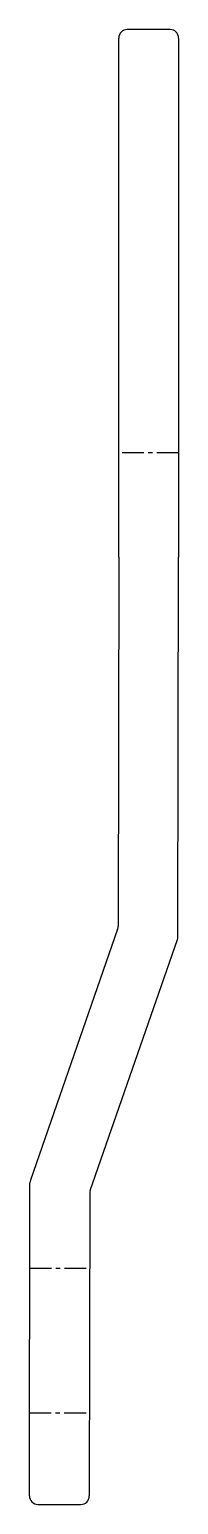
# Model space of a CAD drawing. Header units: millimetres. Extents: x -49 to 38, y -322 to 539.
import ezdxf

# ---------------------------------------------------------------- set-up
doc = ezdxf.new("R2010")
doc.units = ezdxf.units.MM
doc.linetypes.add('CENTERX2', pattern=[20.32, 12.7, -2.54, 2.54, -2.54])

msp = doc.modelspace()

# ---------------------------------------------------------------- linework, layer by layer
at = {"color": 7, "linetype": 'Continuous', "lineweight": 25}
for p, q in [((3.25, 230.93), (3.25, 533.71)), ((33.22, 538.71), (8.25, 538.71)), ((38.22, 533.71), (38.22, 230.93)), ((3.25, 230.93), (2.89, 15.57)), ((37.86, 9.55), (38.22, 230.93)), ((2.61, 13.93), (-48.4, -132.43)), ((-13.43, -138.46), (37.58, 7.91)), ((-48.98, -316.64), (-48.68, -134.07)), ((-13.71, -140.09), (-14, -316.7)), ((-43.99, -321.65), (-19.01, -321.69))]:
    msp.add_line(p, q, dxfattribs=at)
at = {"color": 7, "linetype": 'CENTERX2'}
for p, q in [((38.22, 291.72), (3.25, 291.72)), ((-48.76, -183.76), (-13.79, -183.81)), ((-48.9, -268.12), (-13.92, -268.18))]:
    msp.add_line(p, q, dxfattribs=at)
at = {"color": 7, "linetype": 'Continuous', "lineweight": 25}
for centre, start, end in [((8.25, 533.71), 90, 180), ((33.22, 533.71), 0, 90), ((-2.11, 15.58), 340.78465, 359.90559), ((32.86, 9.56), 340.78465, 359.90559), ((-43.68, -134.08), 160.78465, 179.90559), ((-8.71, -140.1), 160.78465, 179.90559), ((-43.98, -316.65), 179.90559, 269.90559), ((-19, -316.69), 269.90559, 359.90559)]:
    msp.add_arc(centre, 5, start, end, dxfattribs=at)

doc.saveas('drawing.dxf')
